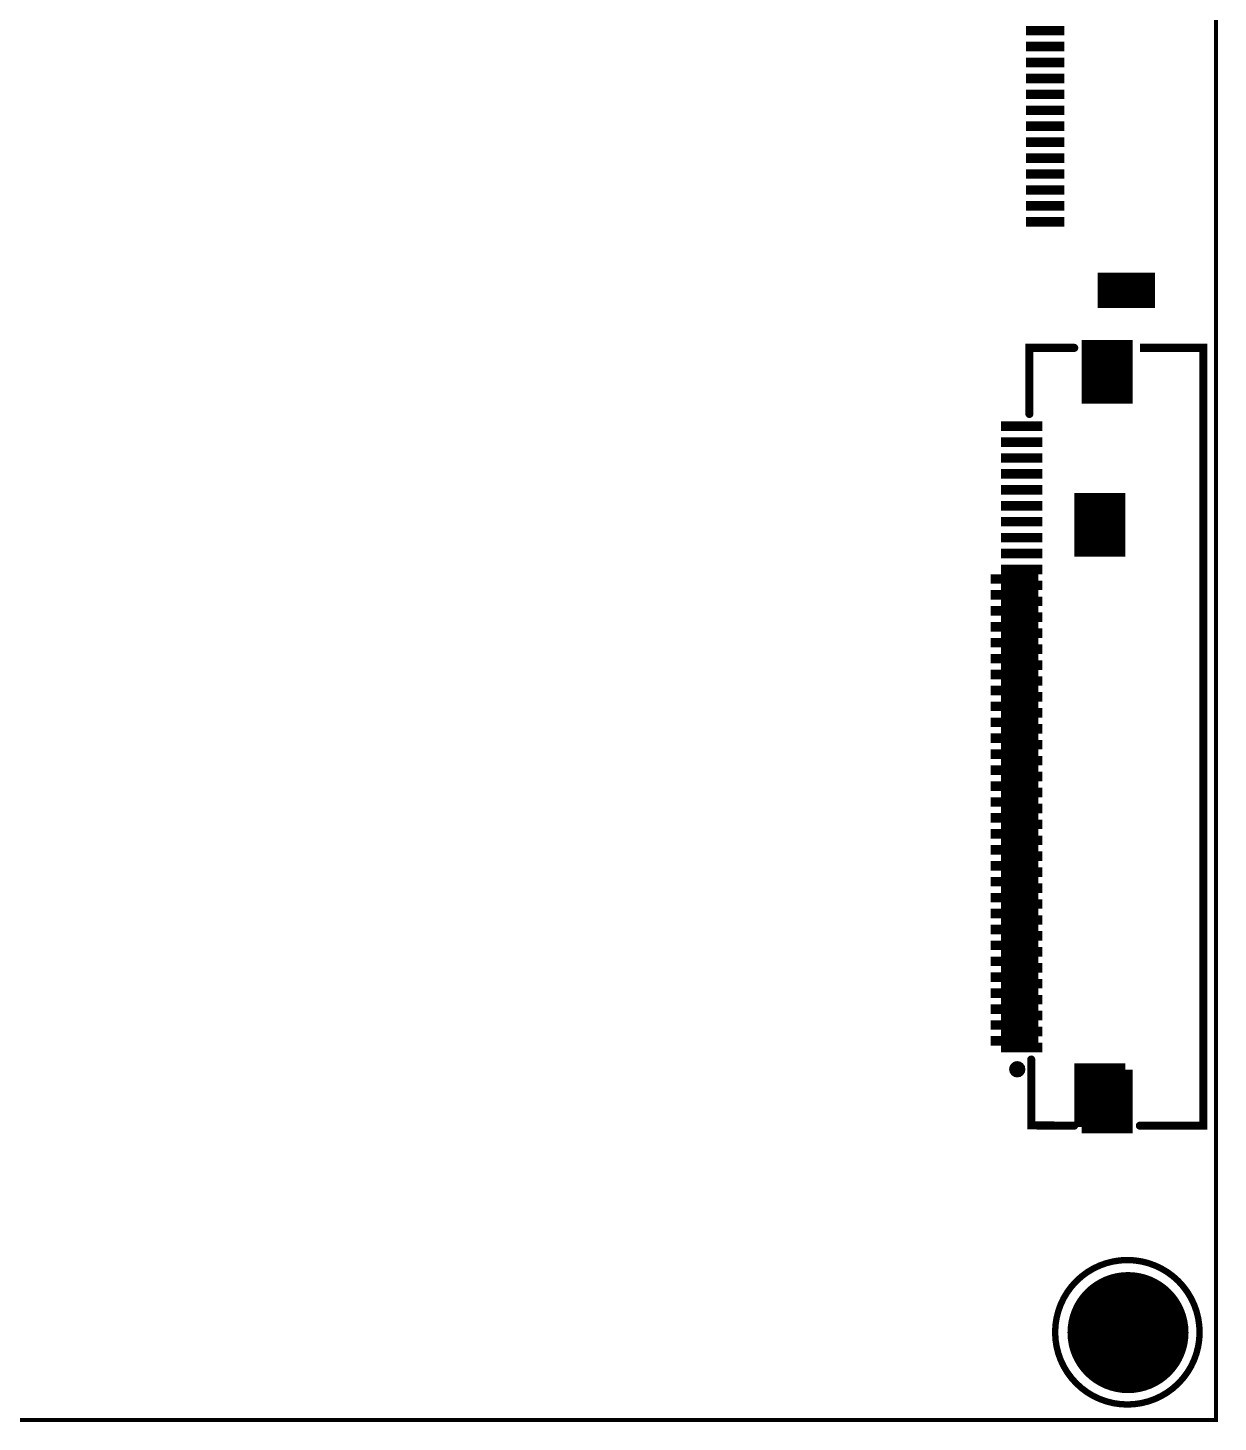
# Model space of a CAD drawing. Extents: x -37.9 to 36.8, y -34.7 to 47.4.
# Drawn here: x -0.52 to 36.84, y -34.69 to 9.06 of the extents above; entities that cross this region are included whole.
import ezdxf

# ---------------------------------------------------------------- set-up
doc = ezdxf.new("R2010")
doc.units = 0
doc.header["$MEASUREMENT"] = 0
doc.layers.get('0').update_dxf_attribs({"linetype": 'CONTINUOUS'})
for name, color, linetype in [('BOARD_OUTLINE_00', 6, 'CONTINUOUS'), ('DRIL_PLTE_THRU_01', 1, 'CONTINUOUS'), ('DRIL_PLTE_THRU_02', 255, 'CONTINUOUS'), ('DRIL_PLTE_THRU_03', 146, 'CONTINUOUS'), ('DRIL_PLTE_THRU_04', 3, 'CONTINUOUS'), ('DRIL_SYMBOL', 6, 'CONTINUOUS'), ('PADS_BOT', 96, 'CONTINUOUS'), ('PADS_INNER', 16, 'CONTINUOUS'), ('PADS_TOP', 16, 'CONTINUOUS'), ('PART_TOP_2DLINE_01', 254, 'CONTINUOUS')]:
    doc.layers.add(name, color=color, linetype=linetype)

# ---------------------------------------------------------------- blocks, each defined once
blk = doc.blocks.new('SMOOTH_0$127')
at = {"const_width": 0.0635}
blk.add_lwpolyline([(-0.03175, 0, 1), (0.03175, 0, 1)], format="xyb", close=True, dxfattribs=at)
blk = doc.blocks.new('BOARD_405')
at = {"layer": 'BOARD_OUTLINE_00', "const_width": 0.127}
blk.add_lwpolyline([(-0.003, 0), (70.002, 0), (70.002, -82.004), (-0.003, -82.004)], close=True, dxfattribs=at)
at = {"layer": 'BOARD_OUTLINE_00'}
blk.add_blockref('SMOOTH_0$127', (70.002, -82.004), dxfattribs=at)
blk = doc.blocks.new('SMOOTH_0$254')
at = {"const_width": 0.127}
blk.add_lwpolyline([(-0.0635, 0, 1), (0.0635, 0, 1)], format="xyb", close=True, dxfattribs=at)
blk = doc.blocks.new('PART_BODY_TOP_407')
at = {"layer": 'PART_TOP_2DLINE_01', "const_width": 0.254}
blk.add_lwpolyline([(-10.31, 1.478), (-10.32, 1.427), (-10.348, 1.387), (-10.389, 1.359), (-10.437, 1.351), (-10.488, 1.359), (-10.528, 1.387), (-10.556, 1.427), (-10.564, 1.478), (-10.556, 1.527), (-10.528, 1.567), (-10.488, 1.595), (-10.437, 1.605), (-10.389, 1.595), (-10.348, 1.567), (-10.32, 1.527)], close=True, dxfattribs=at)
for points in [[(-12.207, -0.31), (-12.2, 1.039), (-10.132, 1.039)], [(12.205, -0.31), (12.205, 1.097), (10.13, 1.097)], [(-12.207, -2.372), (-12.207, -2.672), (-12.207, -4.364), (12.205, -4.364), (12.205, -2.672), (12.205, -2.372)]]:
    blk.add_lwpolyline(points, dxfattribs=at)
at = {"layer": 'PART_TOP_2DLINE_01'}
for p in [(-10.564, 1.478), (-10.556, 1.527), (-10.556, 1.427), (-10.528, 1.567), (-10.528, 1.387), (-10.488, 1.595), (-10.488, 1.359), (-10.437, 1.605), (-10.437, 1.351), (-10.389, 1.595), (-10.389, 1.359), (-10.348, 1.567), (-10.348, 1.387), (-10.32, 1.527), (-10.32, 1.427), (-10.31, 1.478), (-12.2, 1.039), (-10.132, 1.039), (10.13, 1.097), (12.205, 1.097), (-12.207, -0.31), (12.205, -0.31), (-12.207, -2.372), (-12.207, -2.672)]:
    blk.add_blockref('SMOOTH_0$254', p, dxfattribs=at)
blk = doc.blocks.new('DRIL_HOLE_0')
blk.add_lwpolyline([(0, 0, 1), (0, 0, 1)], format="xyb", close=True)
blk = doc.blocks.new('PAD_0')
blk.add_lwpolyline([(0, 0, 1), (0, 0, 1)], format="xyb", close=True)
blk = doc.blocks.new('PAD_48')
at = {"const_width": 0.29972}
blk.add_lwpolyline([(-0.65024, 0), (0.65024, 0)], dxfattribs=at)
blk = doc.blocks.new('STK_TOP_173')
at = {"layer": 'DRIL_PLTE_THRU_01'}
blk.add_blockref('DRIL_HOLE_0', (0, 0), dxfattribs=at)
at = {"layer": 'DRIL_PLTE_THRU_02'}
blk.add_blockref('DRIL_HOLE_0', (0, 0), dxfattribs=at)
at = {"layer": 'DRIL_PLTE_THRU_03'}
blk.add_blockref('DRIL_HOLE_0', (0, 0), dxfattribs=at)
at = {"layer": 'DRIL_PLTE_THRU_04'}
blk.add_blockref('DRIL_HOLE_0', (0, 0), dxfattribs=at)
at = {"layer": 'PADS_BOT'}
blk.add_blockref('PAD_0', (0, 0), dxfattribs=at)
at = {"layer": 'PADS_INNER'}
blk.add_blockref('PAD_0', (0, 0), dxfattribs=at)
at = {"layer": 'PADS_TOP', "rotation": 90}
blk.add_blockref('PAD_48', (0, 0), dxfattribs=at)
blk = doc.blocks.new('PAD_49')
at = {"const_width": 1.6002}
blk.add_lwpolyline([(-0.99949, 0), (0.99949, 0)], dxfattribs=at)
blk = doc.blocks.new('STK_TOP_174')
at = {"layer": 'DRIL_PLTE_THRU_01'}
blk.add_blockref('DRIL_HOLE_0', (0, 0), dxfattribs=at)
at = {"layer": 'DRIL_PLTE_THRU_02'}
blk.add_blockref('DRIL_HOLE_0', (0, 0), dxfattribs=at)
at = {"layer": 'DRIL_PLTE_THRU_03'}
blk.add_blockref('DRIL_HOLE_0', (0, 0), dxfattribs=at)
at = {"layer": 'DRIL_PLTE_THRU_04'}
blk.add_blockref('DRIL_HOLE_0', (0, 0), dxfattribs=at)
at = {"layer": 'PADS_BOT'}
blk.add_blockref('PAD_0', (0, 0), dxfattribs=at)
at = {"layer": 'PADS_INNER'}
blk.add_blockref('PAD_0', (0, 0), dxfattribs=at)
at = {"layer": 'PADS_TOP'}
blk.add_blockref('PAD_49', (0, 0), dxfattribs=at)
blk = doc.blocks.new('SYM_TOP_83')
for name, p in [('STK_TOP_173', (-9.751, 1.339)), ('STK_TOP_173', (-9.251, 1.339)), ('STK_TOP_173', (-8.75, 1.339)), ('STK_TOP_173', (-8.252, 1.339)), ('STK_TOP_173', (-7.752, 1.339)), ('STK_TOP_173', (-7.252, 1.339)), ('STK_TOP_173', (-6.751, 1.339)), ('STK_TOP_173', (-6.251, 1.339)), ('STK_TOP_173', (-5.751, 1.339)), ('STK_TOP_173', (-5.25, 1.339)), ('STK_TOP_173', (-4.752, 1.339)), ('STK_TOP_173', (-4.252, 1.339)), ('STK_TOP_173', (-3.752, 1.339)), ('STK_TOP_173', (-3.251, 1.339)), ('STK_TOP_173', (-2.751, 1.339)), ('STK_TOP_173', (-2.25, 1.339)), ('STK_TOP_173', (-1.75, 1.339)), ('STK_TOP_173', (-1.252, 1.339)), ('STK_TOP_173', (-0.752, 1.339)), ('STK_TOP_173', (-0.251, 1.339)), ('STK_TOP_173', (0.249, 1.339)), ('STK_TOP_173', (0.749, 1.339)), ('STK_TOP_173', (1.25, 1.339)), ('STK_TOP_173', (1.748, 1.339)), ('STK_TOP_173', (2.248, 1.339)), ('STK_TOP_173', (2.748, 1.339)), ('STK_TOP_173', (3.249, 1.339)), ('STK_TOP_173', (3.749, 1.339)), ('STK_TOP_173', (4.249, 1.339)), ('STK_TOP_173', (4.75, 1.339)), ('STK_TOP_173', (5.248, 1.339)), ('STK_TOP_173', (5.748, 1.339)), ('STK_TOP_173', (6.248, 1.339)), ('STK_TOP_173', (6.749, 1.339)), ('STK_TOP_173', (7.249, 1.339)), ('STK_TOP_173', (7.75, 1.339)), ('STK_TOP_173', (8.25, 1.339)), ('STK_TOP_173', (8.748, 1.339)), ('STK_TOP_173', (9.248, 1.339)), ('STK_TOP_173', (9.749, 1.339)), ('PART_BODY_TOP_407', (0, 0)), ('STK_TOP_174', (-11.45, -1.341)), ('STK_TOP_174', (11.448, -1.341))]:
    blk.add_blockref(name, p)
blk = doc.blocks.new('PART_TOP_209')
blk.add_blockref('SYM_TOP_83', (0, 0))
blk = doc.blocks.new('PAD_61')
at = {"const_width": 0.299974}
blk.add_lwpolyline([(-0.749998, 0), (0.749998, 0)], dxfattribs=at)
blk = doc.blocks.new('STK_BOT_477')
at = {"layer": 'DRIL_PLTE_THRU_01'}
blk.add_blockref('DRIL_HOLE_0', (0, 0), dxfattribs=at)
at = {"layer": 'DRIL_PLTE_THRU_02'}
blk.add_blockref('DRIL_HOLE_0', (0, 0), dxfattribs=at)
at = {"layer": 'DRIL_PLTE_THRU_03'}
blk.add_blockref('DRIL_HOLE_0', (0, 0), dxfattribs=at)
at = {"layer": 'DRIL_PLTE_THRU_04'}
blk.add_blockref('DRIL_HOLE_0', (0, 0), dxfattribs=at)
at = {"layer": 'PADS_BOT', "rotation": 90}
blk.add_blockref('PAD_61', (0, 0), dxfattribs=at)
at = {"layer": 'PADS_INNER'}
blk.add_blockref('PAD_0', (0, 0), dxfattribs=at)
at = {"layer": 'PADS_TOP'}
blk.add_blockref('PAD_0', (0, 0), dxfattribs=at)
blk = doc.blocks.new('PAD_35')
at = {"const_width": 1.6}
blk.add_lwpolyline([(-1, 0), (1, 0)], dxfattribs=at)
blk = doc.blocks.new('STK_BOT_478')
at = {"layer": 'DRIL_PLTE_THRU_01'}
blk.add_blockref('DRIL_HOLE_0', (0, 0), dxfattribs=at)
at = {"layer": 'DRIL_PLTE_THRU_02'}
blk.add_blockref('DRIL_HOLE_0', (0, 0), dxfattribs=at)
at = {"layer": 'DRIL_PLTE_THRU_03'}
blk.add_blockref('DRIL_HOLE_0', (0, 0), dxfattribs=at)
at = {"layer": 'DRIL_PLTE_THRU_04'}
blk.add_blockref('DRIL_HOLE_0', (0, 0), dxfattribs=at)
at = {"layer": 'PADS_BOT'}
blk.add_blockref('PAD_35', (0, 0), dxfattribs=at)
at = {"layer": 'PADS_INNER'}
blk.add_blockref('PAD_0', (0, 0), dxfattribs=at)
at = {"layer": 'PADS_TOP'}
blk.add_blockref('PAD_0', (0, 0), dxfattribs=at)
blk = doc.blocks.new('SYM_BOT_76')
for name, p in [('STK_BOT_477', (-7.249, 1.34)), ('STK_BOT_477', (-6.75, 1.34)), ('STK_BOT_477', (-6.25, 1.34)), ('STK_BOT_477', (-5.749, 1.34)), ('STK_BOT_477', (-5.249, 1.34)), ('STK_BOT_477', (-4.749, 1.34)), ('STK_BOT_477', (-4.248, 1.34)), ('STK_BOT_477', (-3.749, 1.34)), ('STK_BOT_477', (-3.25, 1.34)), ('STK_BOT_477', (-2.75, 1.34)), ('STK_BOT_477', (-2.249, 1.34)), ('STK_BOT_477', (-1.749, 1.34)), ('STK_BOT_477', (-1.248, 1.34)), ('STK_BOT_477', (-0.749, 1.34)), ('STK_BOT_477', (-0.249, 1.34)), ('STK_BOT_477', (0.25, 1.34)), ('STK_BOT_477', (0.751, 1.34)), ('STK_BOT_477', (1.251, 1.34)), ('STK_BOT_477', (1.751, 1.34)), ('STK_BOT_477', (2.252, 1.34)), ('STK_BOT_477', (2.752, 1.34)), ('STK_BOT_477', (3.25, 1.34)), ('STK_BOT_477', (3.75, 1.34)), ('STK_BOT_477', (4.251, 1.34)), ('STK_BOT_477', (4.751, 1.34)), ('STK_BOT_477', (5.251, 1.34)), ('STK_BOT_477', (5.752, 1.34)), ('STK_BOT_477', (6.251, 1.34)), ('STK_BOT_477', (6.75, 1.34)), ('STK_BOT_477', (7.25, 1.34)), ('STK_BOT_478', (-8.95, -1.34)), ('STK_BOT_478', (8.95, -1.34))]:
    blk.add_blockref(name, p)
blk = doc.blocks.new('PART_BOT_228')
blk.add_blockref('SYM_BOT_76', (0, 0))
blk = doc.blocks.new('PAD_65')
at = {"const_width": 0.29972}
blk.add_lwpolyline([(-0.59944, 0), (0.59944, 0)], dxfattribs=at)
blk = doc.blocks.new('STK_BOT_184')
at = {"layer": 'DRIL_PLTE_THRU_01'}
blk.add_blockref('DRIL_HOLE_0', (0, 0), dxfattribs=at)
at = {"layer": 'DRIL_PLTE_THRU_02'}
blk.add_blockref('DRIL_HOLE_0', (0, 0), dxfattribs=at)
at = {"layer": 'DRIL_PLTE_THRU_03'}
blk.add_blockref('DRIL_HOLE_0', (0, 0), dxfattribs=at)
at = {"layer": 'DRIL_PLTE_THRU_04'}
blk.add_blockref('DRIL_HOLE_0', (0, 0), dxfattribs=at)
at = {"layer": 'PADS_BOT', "rotation": 90}
blk.add_blockref('PAD_65', (0, 0), dxfattribs=at)
at = {"layer": 'PADS_INNER'}
blk.add_blockref('PAD_0', (0, 0), dxfattribs=at)
at = {"layer": 'PADS_TOP'}
blk.add_blockref('PAD_0', (0, 0), dxfattribs=at)
blk = doc.blocks.new('PAD_66')
at = {"const_width": 1.09982}
blk.add_lwpolyline([(-0.90043, 0), (0.90043, 0)], dxfattribs=at)
blk = doc.blocks.new('STK_BOT_185')
at = {"layer": 'DRIL_PLTE_THRU_01'}
blk.add_blockref('DRIL_HOLE_0', (0, 0), dxfattribs=at)
at = {"layer": 'DRIL_PLTE_THRU_02'}
blk.add_blockref('DRIL_HOLE_0', (0, 0), dxfattribs=at)
at = {"layer": 'DRIL_PLTE_THRU_03'}
blk.add_blockref('DRIL_HOLE_0', (0, 0), dxfattribs=at)
at = {"layer": 'DRIL_PLTE_THRU_04'}
blk.add_blockref('DRIL_HOLE_0', (0, 0), dxfattribs=at)
at = {"layer": 'PADS_BOT', "rotation": 90}
blk.add_blockref('PAD_66', (0, 0), dxfattribs=at)
at = {"layer": 'PADS_INNER'}
blk.add_blockref('PAD_0', (0, 0), dxfattribs=at)
at = {"layer": 'PADS_TOP'}
blk.add_blockref('PAD_0', (0, 0), dxfattribs=at)
blk = doc.blocks.new('SYM_BOT_70')
for name, p in [('STK_BOT_184', (-11.001, 1.275)), ('STK_BOT_184', (-10.5, 1.275)), ('STK_BOT_184', (-10, 1.275)), ('STK_BOT_184', (-9.5, 1.275)), ('STK_BOT_184', (-9.002, 1.275)), ('STK_BOT_184', (-8.501, 1.275)), ('STK_BOT_184', (-8.001, 1.275)), ('STK_BOT_184', (-7.501, 1.275)), ('STK_BOT_184', (-7, 1.275)), ('STK_BOT_184', (-6.5, 1.275)), ('STK_BOT_184', (-5.999, 1.275)), ('STK_BOT_184', (-5.502, 1.275)), ('STK_BOT_184', (-5.001, 1.275)), ('STK_BOT_184', (-4.501, 1.275)), ('STK_BOT_184', (-4, 1.275)), ('STK_BOT_184', (-3.5, 1.275)), ('STK_BOT_184', (-3, 1.275)), ('STK_BOT_184', (-2.502, 1.275)), ('STK_BOT_184', (-2.002, 1.275)), ('STK_BOT_184', (-1.501, 1.275)), ('STK_BOT_184', (-1.001, 1.275)), ('STK_BOT_184', (-0.5, 1.275)), ('STK_BOT_184', (0, 1.275)), ('STK_BOT_184', (0.5, 1.275)), ('STK_BOT_184', (0.998, 1.275)), ('STK_BOT_184', (1.499, 1.275)), ('STK_BOT_184', (1.999, 1.275)), ('STK_BOT_184', (2.499, 1.275)), ('STK_BOT_184', (3, 1.275)), ('STK_BOT_184', (3.5, 1.275)), ('STK_BOT_184', (4, 1.275)), ('STK_BOT_184', (4.498, 1.275)), ('STK_BOT_184', (4.999, 1.275)), ('STK_BOT_184', (5.499, 1.275)), ('STK_BOT_184', (5.999, 1.275)), ('STK_BOT_184', (6.5, 1.275)), ('STK_BOT_184', (7, 1.275)), ('STK_BOT_184', (7.501, 1.275)), ('STK_BOT_184', (7.998, 1.275)), ('STK_BOT_184', (8.499, 1.275)), ('STK_BOT_184', (8.999, 1.275)), ('STK_BOT_184', (9.5, 1.275)), ('STK_BOT_184', (10, 1.275)), ('STK_BOT_184', (10.5, 1.275)), ('STK_BOT_184', (10.998, 1.275)), ('STK_BOT_185', (-13.15, -1.275)), ('STK_BOT_185', (13.15, -1.275))]:
    blk.add_blockref(name, p)
blk = doc.blocks.new('PART_BOT_272')
blk.add_blockref('SYM_BOT_70', (0, 0))
blk = doc.blocks.new('PART_BODY_TOP_403')
at = {"layer": 'PART_TOP_2DLINE_01', "const_width": 0.2}
blk.add_lwpolyline([(-2.287, 0.01, 1), (2.247, 0.01, 1)], format="xyb", close=True, dxfattribs=at)
blk = doc.blocks.new('DRIL_SYMBOL_2$5')
at = {"layer": 'DRIL_SYMBOL', "const_width": 0.0508}
for points in [[(-0.254, 0), (0.254, 0)], [(0, -0.254), (0, 0.254)]]:
    blk.add_lwpolyline(points, dxfattribs=at)
blk = doc.blocks.new('DRIL_HOLE_2$5')
at = {"const_width": 1.25}
blk.add_lwpolyline([(-0.625, 0, 1), (0.625, 0, 1)], format="xyb", close=True, dxfattribs=at)
blk.add_blockref('DRIL_SYMBOL_2$5', (0, 0))
blk = doc.blocks.new('PAD_76')
at = {"const_width": 1.9}
blk.add_lwpolyline([(0, -0.95, 1), (0, 0.95, 1)], format="xyb", close=True, dxfattribs=at)
blk = doc.blocks.new('STK_TOP_495')
at = {"layer": 'DRIL_PLTE_THRU_01'}
blk.add_blockref('DRIL_HOLE_2$5', (0, 0), dxfattribs=at)
at = {"layer": 'DRIL_PLTE_THRU_02'}
blk.add_blockref('DRIL_HOLE_2$5', (0, 0), dxfattribs=at)
at = {"layer": 'DRIL_PLTE_THRU_03'}
blk.add_blockref('DRIL_HOLE_2$5', (0, 0), dxfattribs=at)
at = {"layer": 'DRIL_PLTE_THRU_04'}
blk.add_blockref('DRIL_HOLE_2$5', (0, 0), dxfattribs=at)
at = {"layer": 'PADS_BOT'}
blk.add_blockref('PAD_76', (0, 0), dxfattribs=at)
at = {"layer": 'PADS_INNER'}
blk.add_blockref('PAD_76', (0, 0), dxfattribs=at)
at = {"layer": 'PADS_TOP'}
blk.add_blockref('PAD_76', (0, 0), dxfattribs=at)
blk = doc.blocks.new('SYM_TOP_80')
for name in ['PART_BODY_TOP_403', 'STK_TOP_495']:
    blk.add_blockref(name, (0, 0))
blk = doc.blocks.new('PART_TOP_420')
blk.add_blockref('SYM_TOP_80', (0, 0))

msp = doc.modelspace()

# ---------------------------------------------------------------- block references
for name, p in [('BOARD_405', (-33.222, 47.373)), ('PART_TOP_420', (34.015, -31.885))]:
    msp.add_blockref(name, p)
at = {"xscale": -1, "rotation": 90}
for name, p in [('PART_BOT_272', (32.688, 13.977)), ('PART_BOT_228', (31.793, -15.481))]:
    msp.add_blockref(name, p, dxfattribs=at)
at = {"rotation": 90}
msp.add_blockref('PART_TOP_209', (32.016, -13.183), dxfattribs=at)

doc.saveas('drawing.dxf')
